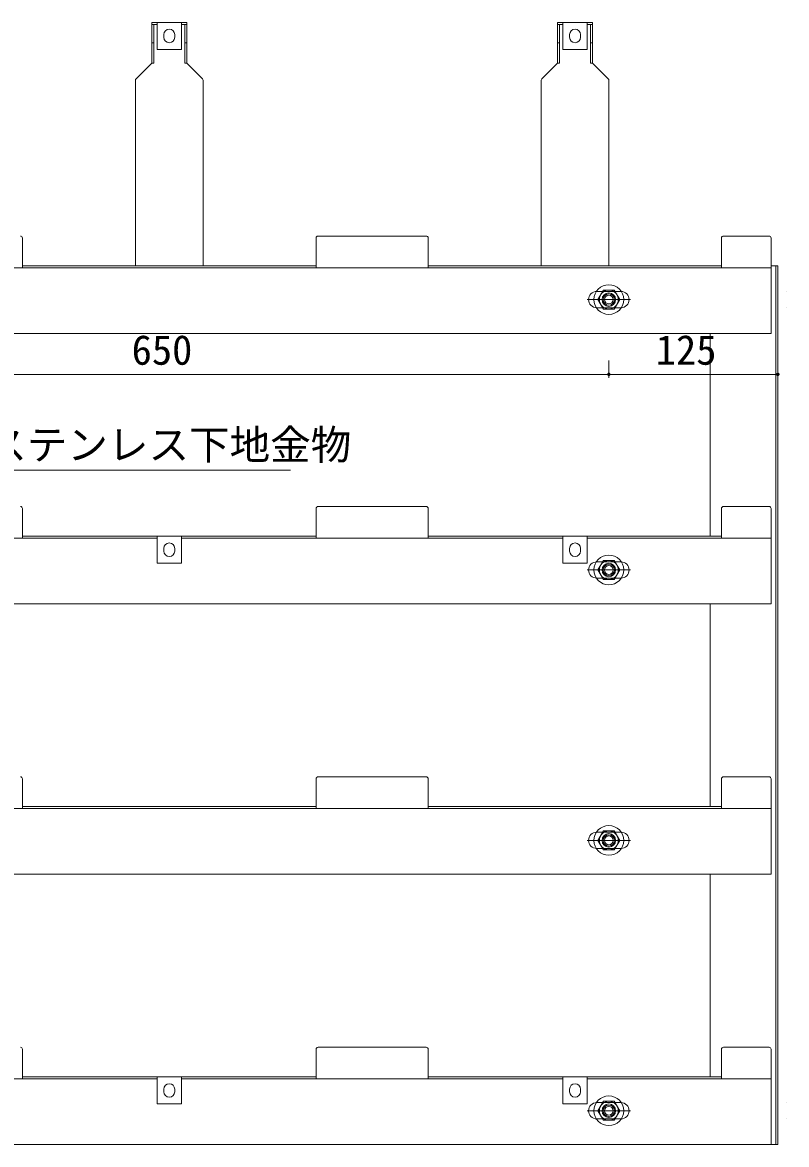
# Model space of a CAD drawing. Units: millimetres on the paper, scale 1:10. Extents: x -5513 to 202, y -3089 to 145.
# Drawn here: x -53.9 to 2.6, y -88.5 to -5.5 of the extents above; entities that cross this region are included whole.
import ezdxf
from ezdxf.enums import TextEntityAlignment as Align

# ---------------------------------------------------------------- set-up
doc = ezdxf.new("R2010")
doc.units = ezdxf.units.MM
doc.linetypes.add('DOTTED', pattern=[1.75, 0.25, -1.5])
doc.layers.add('0-1_0', color=7, linetype='Continuous', lineweight=13)
doc.layers.add('0-7_新しいレイヤ 1', color=4, linetype='Continuous', lineweight=13)
doc.styles.add('ＭＳ ゴシック', font='')
doc.styles.get('ＭＳ ゴシック').set_extended_font_data('MS Gothic')

msp = doc.modelspace()

# ---------------------------------------------------------------- linework, layer by layer
at = {"layer": '0-1_0', "color": 4}
for p, q in [((-43.4, -6.4), (-43.4, -6.6)), ((-42.6, -6.4), (-42.6, -6.6)), ((-13.4, -6.4), (-13.4, -6.6)), ((-12.6, -6.4), (-12.6, -6.6)), ((-87.5, -23.65), (1.5, -23.65)), ((-53.855, -23.5), (-32.175, -23.5)), ((-23.855, -23.5), (-2.175, -23.5)), ((-11.4, -25.4), (-9.6, -25.4)), ((-11.4, -26.6), (-9.6, -26.6)), ((-3, -43.5), (-3, -28.5)), ((-72.1, -43.65), (-43.9, -43.65)), ((-53.855, -43.5), (-43.9, -43.5)), ((-42.1, -43.5), (-38.988, -43.5)), ((-42.1, -43.65), (-13.9, -43.65)), ((-34.538, -43.5), (-32.175, -43.5)), ((-23.855, -43.5), (-13.9, -43.5)), ((-12.1, -43.5), (-2.175, -43.5)), ((-12.1, -43.65), (1.5, -43.65)), ((-43.4, -44.6), (-43.4, -44.4)), ((-42.6, -44.6), (-42.6, -44.4)), ((-13.4, -44.6), (-13.4, -44.4)), ((-12.6, -44.6), (-12.6, -44.4)), ((-11.4, -45.4), (-9.6, -45.4)), ((-11.4, -46.6), (-9.6, -46.6)), ((-3, -63.5), (-3, -48.5)), ((-87.5, -63.65), (1.5, -63.65)), ((-53.855, -63.5), (-32.175, -63.5)), ((-23.855, -63.5), (-2.175, -63.5)), ((-11.4, -65.4), (-9.6, -65.4)), ((-11.4, -66.6), (-9.6, -66.6)), ((-3, -83.5), (-3, -68.5)), ((-72.1, -83.65), (-43.9, -83.65)), ((-53.855, -83.5), (-43.9, -83.5)), ((-42.1, -83.5), (-32.175, -83.5)), ((-42.1, -83.65), (-13.9, -83.65)), ((-23.855, -83.5), (-13.9, -83.5)), ((-12.1, -83.5), (-2.175, -83.5)), ((-12.1, -83.65), (1.5, -83.65)), ((-43.4, -84.6), (-43.4, -84.4)), ((-42.6, -84.6), (-42.6, -84.4)), ((-13.4, -84.6), (-13.4, -84.4)), ((-12.6, -84.6), (-12.6, -84.4)), ((-11.4, -85.4), (-9.6, -85.4)), ((-11.4, -86.6), (-9.6, -86.6)), ((2, -88.5), (-3, -88.5))]:
    msp.add_line(p, q, dxfattribs=at)
at = {"layer": '0-1_0'}
for p, q in [((-32.175, -23.5), (-53.855, -23.5)), ((-10.5, -30.5), (-10.5, -31.78)), ((-10.5, -30.5), (-10.5, -31.78)), ((2, -30.5), (2, -31.78)), ((-75.5, -31.53), (-10.5, -31.53)), ((-10.5, -31.53), (2, -31.53)), ((-43.9, -43.5), (-53.855, -43.5)), ((-38.988, -43.5), (-42.1, -43.5)), ((-32.175, -43.5), (-34.538, -43.5)), ((-32.175, -63.5), (-53.855, -63.5)), ((-43.9, -83.5), (-53.855, -83.5)), ((-32.175, -83.5), (-42.1, -83.5))]:
    msp.add_line(p, q, dxfattribs=at)
at = {"layer": '0-1_0', "color": 8}
for p, q in [((-8.9, -26), (-12.1, -26)), ((-8.9, -46), (-12.1, -46)), ((-8.9, -66), (-12.1, -66)), ((-8.9, -86), (-12.1, -86))]:
    msp.add_line(p, q, dxfattribs=at)
at = {"layer": '0-1_0', "color": 4}
for points in [[(-43.9, -7.5), (-42.1, -7.5), (-42.1, -5.5), (-43.9, -5.5)], [(-13.9, -7.5), (-12.1, -7.5), (-12.1, -5.5), (-13.9, -5.5)], [(2, -88.5), (1.85, -88.5), (1.85, -23.5), (2, -23.5)], [(-43.9, -43.5), (-42.1, -43.5), (-42.1, -45.5), (-43.9, -45.5)], [(-12.1, -43.5), (-13.9, -43.5), (-13.9, -45.5), (-12.1, -45.5)], [(-43.9, -83.5), (-42.1, -83.5), (-42.1, -85.5), (-43.9, -85.5)], [(-12.1, -83.5), (-13.9, -83.5), (-13.9, -85.5), (-12.1, -85.5)]]:
    msp.add_lwpolyline(points, close=True, dxfattribs=at)
for points in [[(-87.5, -28.5), (1.5, -28.5), (1.5, -23.5)], [(1.5, -23.5), (2, -23.5), (2, -88.5)], [(-87.5, -48.5), (1.5, -48.5), (1.5, -43.5)], [(-87.5, -68.5), (1.5, -68.5), (1.5, -63.5)], [(-87.5, -88.5), (1.5, -88.5), (1.5, -83.5)]]:
    msp.add_lwpolyline(points, dxfattribs=at)
at = {"layer": '0-1_0', "color": 8}
for points in [[(-9.692, -26), (-10.096, -25.3), (-10.904, -25.3), (-11.308, -26), (-10.904, -26.7), (-10.096, -26.7)], [(-9.692, -46), (-10.096, -45.3), (-10.904, -45.3), (-11.308, -46), (-10.904, -46.7), (-10.096, -46.7)], [(-9.692, -66), (-10.096, -65.3), (-10.904, -65.3), (-11.308, -66), (-10.904, -66.7), (-10.096, -66.7)], [(-9.692, -86), (-10.096, -85.3), (-10.904, -85.3), (-11.308, -86), (-10.904, -86.7), (-10.096, -86.7)]]:
    msp.add_lwpolyline(points, close=True, dxfattribs=at)
for centre, radius in [((-10.5, -26), 1.1), ((-10.5, -26), 0.7), ((-10.5, -26), 0.5), ((-10.5, -26), 0.419), ((-10.5, -26), 0.325), ((-10.5, -46), 1.1), ((-10.5, -46), 0.7), ((-10.5, -46), 0.5), ((-10.5, -46), 0.419), ((-10.5, -46), 0.325), ((-10.5, -66), 1.1), ((-10.5, -66), 0.7), ((-10.5, -66), 0.5), ((-10.5, -66), 0.419), ((-10.5, -66), 0.325), ((-10.5, -86), 1.1), ((-10.5, -86), 0.7), ((-10.5, -86), 0.5), ((-10.5, -86), 0.419), ((-10.5, -86), 0.325)]:
    msp.add_circle(centre, radius, dxfattribs=at)
at = {"layer": '0-1_0', "color": 4}
for centre, start, end in [((-43, -6.4), 0, 180), ((-43, -6.6), 180, 0), ((-13, -6.4), 0, 180), ((-13, -6.6), 180, 0), ((-43, -44.4), 0, 180), ((-43, -44.6), 180, 0), ((-13, -44.4), 0, 180), ((-13, -44.6), 180, 0), ((-43, -84.4), 0, 180), ((-43, -84.6), 180, 0), ((-13, -84.4), 0, 180), ((-13, -84.6), 180, 0)]:
    msp.add_arc(centre, 0.4, start, end, dxfattribs=at)
at = {"layer": '0-1_0'}
for points in [[(-10.376, -31.513), (-10.621, -31.497), (-10.625, -31.519)], [(-10.376, -31.513), (-10.621, -31.497), (-10.625, -31.519)], [(-10.376, -31.513), (-10.625, -31.519), (-10.375, -31.53)], [(-10.376, -31.513), (-10.625, -31.519), (-10.375, -31.53)], [(-10.375, -31.53), (-10.625, -31.519), (-10.625, -31.541)], [(-10.375, -31.53), (-10.625, -31.519), (-10.625, -31.541)], [(-10.375, -31.53), (-10.625, -31.541), (-10.376, -31.547)], [(-10.375, -31.53), (-10.625, -31.541), (-10.376, -31.547)], [(-10.38, -31.495), (-10.613, -31.477), (-10.621, -31.497)], [(-10.38, -31.495), (-10.613, -31.477), (-10.621, -31.497)], [(-10.38, -31.495), (-10.621, -31.497), (-10.376, -31.513)], [(-10.38, -31.495), (-10.621, -31.497), (-10.376, -31.513)], [(-10.387, -31.476), (-10.603, -31.459), (-10.613, -31.477)], [(-10.387, -31.476), (-10.603, -31.459), (-10.613, -31.477)], [(-10.387, -31.476), (-10.613, -31.477), (-10.38, -31.495)], [(-10.387, -31.476), (-10.613, -31.477), (-10.38, -31.495)], [(-10.398, -31.458), (-10.591, -31.444), (-10.603, -31.459)], [(-10.398, -31.458), (-10.591, -31.444), (-10.603, -31.459)], [(-10.398, -31.458), (-10.603, -31.459), (-10.387, -31.476)], [(-10.398, -31.458), (-10.603, -31.459), (-10.387, -31.476)], [(-10.411, -31.442), (-10.577, -31.431), (-10.591, -31.444)], [(-10.411, -31.442), (-10.577, -31.431), (-10.591, -31.444)], [(-10.411, -31.442), (-10.591, -31.444), (-10.398, -31.458)], [(-10.411, -31.442), (-10.591, -31.444), (-10.398, -31.458)], [(-10.428, -31.428), (-10.563, -31.422), (-10.577, -31.431)], [(-10.428, -31.428), (-10.562, -31.422), (-10.577, -31.431)], [(-10.428, -31.428), (-10.577, -31.431), (-10.411, -31.442)], [(-10.428, -31.428), (-10.577, -31.431), (-10.411, -31.442)], [(-10.447, -31.417), (-10.547, -31.414), (-10.563, -31.422)], [(-10.447, -31.417), (-10.563, -31.422), (-10.428, -31.428)], [(-10.447, -31.417), (-10.547, -31.414), (-10.562, -31.422)], [(-10.447, -31.417), (-10.562, -31.422), (-10.428, -31.428)], [(-10.468, -31.409), (-10.529, -31.408), (-10.547, -31.414)], [(-10.468, -31.409), (-10.529, -31.408), (-10.547, -31.414)], [(-10.468, -31.409), (-10.547, -31.414), (-10.447, -31.417)], [(-10.468, -31.409), (-10.547, -31.414), (-10.447, -31.417)], [(-10.489, -31.405), (-10.529, -31.408), (-10.468, -31.409)], [(-10.489, -31.405), (-10.51, -31.405), (-10.529, -31.408)], [(-10.489, -31.405), (-10.529, -31.408), (-10.468, -31.409)], [(-10.489, -31.405), (-10.51, -31.405), (-10.529, -31.408)], [(2.124, -31.513), (1.879, -31.497), (1.875, -31.519)], [(2.124, -31.513), (1.875, -31.519), (2.125, -31.53)], [(2.125, -31.53), (1.875, -31.519), (1.875, -31.541)], [(2.125, -31.53), (1.875, -31.541), (2.124, -31.547)], [(2.12, -31.495), (1.887, -31.477), (1.879, -31.497)], [(2.12, -31.495), (1.879, -31.497), (2.124, -31.513)], [(2.113, -31.476), (1.897, -31.459), (1.887, -31.477)], [(2.113, -31.476), (1.887, -31.477), (2.12, -31.495)], [(2.102, -31.458), (1.909, -31.444), (1.897, -31.459)], [(2.102, -31.458), (1.897, -31.459), (2.113, -31.476)], [(2.089, -31.442), (1.923, -31.431), (1.909, -31.444)], [(2.089, -31.442), (1.909, -31.444), (2.102, -31.458)], [(2.072, -31.428), (1.938, -31.422), (1.923, -31.431)], [(2.072, -31.428), (1.923, -31.431), (2.089, -31.442)], [(2.053, -31.417), (1.953, -31.414), (1.938, -31.422)], [(2.053, -31.417), (1.938, -31.422), (2.072, -31.428)], [(2.032, -31.409), (1.971, -31.408), (1.953, -31.414)], [(2.032, -31.409), (1.953, -31.414), (2.053, -31.417)], [(2.011, -31.405), (1.971, -31.408), (2.032, -31.409)], [(2.011, -31.405), (1.99, -31.405), (1.971, -31.408)], [(-10.376, -31.547), (-10.625, -31.541), (-10.621, -31.563)], [(-10.376, -31.547), (-10.625, -31.541), (-10.621, -31.563)], [(-10.376, -31.547), (-10.621, -31.563), (-10.38, -31.565)], [(-10.376, -31.547), (-10.621, -31.563), (-10.38, -31.565)], [(-10.38, -31.565), (-10.621, -31.563), (-10.613, -31.583)], [(-10.38, -31.565), (-10.621, -31.563), (-10.613, -31.583)], [(-10.38, -31.565), (-10.613, -31.583), (-10.387, -31.584)], [(-10.38, -31.565), (-10.613, -31.583), (-10.387, -31.584)], [(-10.387, -31.584), (-10.613, -31.583), (-10.603, -31.601)], [(-10.387, -31.584), (-10.613, -31.583), (-10.603, -31.601)], [(-10.387, -31.584), (-10.603, -31.601), (-10.398, -31.602)], [(-10.387, -31.584), (-10.603, -31.601), (-10.398, -31.602)], [(-10.398, -31.602), (-10.603, -31.601), (-10.591, -31.616)], [(-10.398, -31.602), (-10.603, -31.601), (-10.591, -31.616)], [(-10.398, -31.602), (-10.591, -31.616), (-10.411, -31.618)], [(-10.398, -31.602), (-10.591, -31.616), (-10.411, -31.618)], [(-10.411, -31.618), (-10.591, -31.616), (-10.577, -31.629)], [(-10.411, -31.618), (-10.591, -31.616), (-10.577, -31.629)], [(-10.411, -31.618), (-10.577, -31.629), (-10.428, -31.632)], [(-10.411, -31.618), (-10.577, -31.629), (-10.428, -31.632)], [(-10.428, -31.632), (-10.577, -31.629), (-10.563, -31.638)], [(-10.428, -31.632), (-10.577, -31.629), (-10.562, -31.638)], [(-10.428, -31.632), (-10.563, -31.638), (-10.447, -31.643)], [(-10.447, -31.643), (-10.563, -31.638), (-10.547, -31.646)], [(-10.428, -31.632), (-10.562, -31.638), (-10.447, -31.643)], [(-10.447, -31.643), (-10.562, -31.638), (-10.547, -31.646)], [(-10.447, -31.643), (-10.547, -31.646), (-10.468, -31.651)], [(-10.447, -31.643), (-10.547, -31.646), (-10.468, -31.651)], [(-10.468, -31.651), (-10.547, -31.646), (-10.529, -31.652)], [(-10.468, -31.651), (-10.547, -31.646), (-10.529, -31.652)], [(-10.468, -31.651), (-10.529, -31.652), (-10.489, -31.655)], [(-10.468, -31.651), (-10.529, -31.652), (-10.489, -31.655)], [(-10.489, -31.655), (-10.529, -31.652), (-10.51, -31.655)], [(-10.489, -31.655), (-10.529, -31.652), (-10.51, -31.655)], [(2.124, -31.547), (1.875, -31.541), (1.879, -31.563)], [(2.124, -31.547), (1.879, -31.563), (2.12, -31.565)], [(2.12, -31.565), (1.879, -31.563), (1.887, -31.583)], [(2.12, -31.565), (1.887, -31.583), (2.113, -31.584)], [(2.113, -31.584), (1.887, -31.583), (1.897, -31.601)], [(2.113, -31.584), (1.897, -31.601), (2.102, -31.602)], [(2.102, -31.602), (1.897, -31.601), (1.909, -31.616)], [(2.102, -31.602), (1.909, -31.616), (2.089, -31.618)], [(2.089, -31.618), (1.909, -31.616), (1.923, -31.629)], [(2.089, -31.618), (1.923, -31.629), (2.072, -31.632)], [(2.072, -31.632), (1.923, -31.629), (1.938, -31.638)], [(2.072, -31.632), (1.938, -31.638), (2.053, -31.643)], [(2.053, -31.643), (1.938, -31.638), (1.953, -31.646)], [(2.053, -31.643), (1.953, -31.646), (2.032, -31.651)], [(2.032, -31.651), (1.953, -31.646), (1.971, -31.652)], [(2.032, -31.651), (1.971, -31.652), (2.011, -31.655)], [(2.011, -31.655), (1.971, -31.652), (1.99, -31.655)]]:
    msp.add_solid(points, dxfattribs=at)
at = {"layer": '0-7_新しいレイヤ 1'}
for p, q in [((-44.29, -5.65), (-43.9, -5.65)), ((-14.29, -5.65), (-13.9, -5.65)), ((-44.14, -7), (-44.14, -8.5)), ((-41.71, -7), (-41.71, -8.5)), ((-14.14, -7), (-14.14, -8.5)), ((-11.71, -7), (-11.71, -8.5)), ((-44.29, -8.5), (-45.456, -9.666)), ((-44.29, -8.5), (-44.14, -8.5)), ((-41.71, -8.5), (-40.544, -9.666)), ((-14.29, -8.5), (-15.456, -9.666)), ((-14.29, -8.5), (-14.14, -8.5)), ((-11.71, -8.5), (-10.544, -9.666)), ((-45.5, -9.772), (-45.5, -23.5)), ((-40.5, -23.5), (-40.5, -9.772)), ((-15.5, -9.772), (-15.5, -23.5)), ((-10.5, -23.5), (-10.5, -9.772)), ((-53.855, -23.65), (-53.855, -21.45)), ((-32.145, -23.65), (-32.145, -21.45)), ((-24.005, -21.3), (-31.995, -21.3)), ((-23.855, -23.65), (-23.855, -21.45)), ((-2.175, -23.65), (-2.175, -21.45)), ((-2.025, -21.3), (1.35, -21.3)), ((1.5, -21.45), (1.5, -23.7)), ((-41.1, -23.5), (-53.855, -23.5)), ((-53.8, -23.5), (-44.9, -23.5)), ((-43, -23.5), (-42.887, -23.5)), ((-43, -23.5), (-42.887, -23.5)), ((-41.1, -23.5), (-32.2, -23.5)), ((-32.175, -23.5), (-41.1, -23.5)), ((-23.855, -23.5), (-23.855, -23.496)), ((-11.1, -23.5), (-23.855, -23.5)), ((-23.8, -23.5), (-14.9, -23.5)), ((-12.887, -23.5), (-13, -23.5)), ((-13, -23.5), (-12.887, -23.5)), ((-13, -23.5), (-12.887, -23.5)), ((-13, -23.5), (-12.887, -23.5)), ((-13, -23.5), (-12.887, -23.5)), ((-2.2, -23.5), (-11.1, -23.5)), ((-11.1, -23.5), (-2.2, -23.5)), ((1.5, -28.2), (1.5, -23.5)), ((2.639, -25.4), (2.639, -25.4)), ((2.639, -26.6), (2.639, -26.6)), ((-53.855, -43.65), (-53.855, -41.45)), ((-32.145, -43.65), (-32.145, -41.45)), ((-24.005, -41.3), (-31.995, -41.3)), ((-23.855, -43.65), (-23.855, -41.45)), ((-2.175, -43.65), (-2.175, -41.45)), ((-2.025, -41.3), (1.35, -41.3)), ((1.5, -41.45), (1.5, -43.7)), ((-43.9, -43.5), (-53.855, -43.5)), ((-53.8, -43.5), (-44.9, -43.5)), ((-41.1, -43.5), (-42.1, -43.5)), ((-41.1, -43.5), (-32.2, -43.5)), ((-32.175, -43.5), (-41.1, -43.5)), ((-23.855, -43.5), (-23.855, -43.496)), ((-13.9, -43.5), (-23.855, -43.5)), ((-23.8, -43.5), (-14.9, -43.5)), ((-11.1, -43.65), (-12.1, -43.65)), ((-2.2, -43.5), (-11.1, -43.5)), ((-11.1, -43.5), (-2.2, -43.5)), ((1.5, -48.2), (1.5, -43.5)), ((-24.005, -61.3), (-31.995, -61.3)), ((-2.025, -61.3), (1.35, -61.3)), ((-53.855, -63.65), (-53.855, -61.45)), ((-32.145, -63.65), (-32.145, -61.45)), ((-23.855, -63.65), (-23.855, -61.45)), ((-2.175, -63.65), (-2.175, -61.45)), ((1.5, -61.45), (1.5, -63.7)), ((-41.1, -63.5), (-53.855, -63.5)), ((-53.8, -63.5), (-44.9, -63.5)), ((-43, -63.5), (-42.887, -63.5)), ((-43, -63.5), (-42.887, -63.5)), ((-41.1, -63.5), (-32.2, -63.5)), ((-32.175, -63.5), (-41.1, -63.5)), ((-23.855, -63.5), (-23.855, -63.496)), ((-11.1, -63.5), (-23.855, -63.5)), ((-23.8, -63.5), (-14.9, -63.5)), ((-12.887, -63.5), (-13, -63.5)), ((-13, -63.5), (-12.887, -63.5)), ((-13, -63.5), (-12.887, -63.5)), ((-2.2, -63.5), (-11.1, -63.5)), ((-11.1, -63.5), (-2.2, -63.5)), ((1.5, -68.2), (1.5, -63.5)), ((-24.005, -81.3), (-31.995, -81.3)), ((-2.025, -81.3), (1.35, -81.3)), ((-53.855, -83.65), (-53.855, -81.45)), ((-32.145, -83.65), (-32.145, -81.45)), ((-23.855, -83.65), (-23.855, -81.45)), ((-2.175, -83.65), (-2.175, -81.45)), ((1.5, -81.45), (1.5, -83.7)), ((-43.9, -83.5), (-53.855, -83.5)), ((-53.8, -83.5), (-44.9, -83.5)), ((-41.1, -83.65), (-42.1, -83.65)), ((-41.1, -83.5), (-32.2, -83.5)), ((-32.175, -83.5), (-41.1, -83.5)), ((-23.855, -83.5), (-23.855, -83.496)), ((-13.9, -83.5), (-23.855, -83.5)), ((-23.8, -83.5), (-14.9, -83.5)), ((-11.1, -83.65), (-12.1, -83.65)), ((-2.2, -83.5), (-11.1, -83.5)), ((-11.1, -83.5), (-2.2, -83.5)), ((1.5, -88.2), (1.5, -83.5)), ((2.639, -85.4), (2.639, -85.4)), ((2.639, -86.6), (2.639, -86.6))]:
    msp.add_line(p, q, dxfattribs=at)
at = {"layer": '0-7_新しいレイヤ 1', "linetype": 'DOTTED'}
for p, q in [((-53.855, -23.5), (-53.825, -23.5)), ((-40.501, -23.5), (-40.501, -23.5)), ((-32.145, -23.5), (-32.175, -23.5)), ((-23.825, -23.5), (-23.855, -23.5)), ((-11.1, -23.5), (-2.145, -23.5)), ((-10.501, -23.5), (-10.501, -23.5)), ((-53.855, -43.5), (-53.825, -43.5)), ((-32.145, -43.5), (-32.175, -43.5)), ((-23.825, -43.5), (-23.855, -43.5)), ((-11.1, -43.5), (-2.145, -43.5)), ((-53.855, -63.5), (-53.825, -63.5)), ((-32.145, -63.5), (-32.175, -63.5)), ((-23.825, -63.5), (-23.855, -63.5)), ((-11.1, -63.5), (-2.145, -63.5)), ((-53.855, -83.5), (-53.825, -83.5)), ((-32.145, -83.5), (-32.175, -83.5)), ((-23.825, -83.5), (-23.855, -83.5)), ((-11.1, -83.5), (-2.145, -83.5))]:
    msp.add_line(p, q, dxfattribs=at)
at = {"layer": '0-7_新しいレイヤ 1'}
for points in [[(-44.14, -5.5), (-44.29, -5.5), (-44.29, -7), (-44.29, -8.5)], [(-42.1, -5.65), (-41.71, -5.65), (-41.71, -5.5), (-44.29, -5.5), (-44.29, -5.65)], [(-44.29, -7), (-44.14, -7), (-44.14, -5.65)], [(-41.86, -5.5), (-41.71, -5.5), (-41.71, -7)], [(-41.71, -7), (-41.86, -7), (-41.86, -5.65)], [(-14.14, -5.5), (-14.29, -5.5), (-14.29, -7), (-14.29, -8.5)], [(-12.1, -5.65), (-11.71, -5.65), (-11.71, -5.5), (-14.29, -5.5), (-14.29, -5.65)], [(-14.29, -7), (-14.14, -7), (-14.14, -5.65)], [(-11.86, -5.5), (-11.71, -5.5), (-11.71, -7)], [(-11.71, -7), (-11.86, -7), (-11.86, -5.65)], [(-41.86, -7), (-41.86, -8.5), (-41.71, -8.5)], [(-11.86, -7), (-11.86, -8.5), (-11.71, -8.5)], [(-40.5, -23.5), (-40.5, -23.5), (-40.5, -23.5)], [(-10.5, -23.5), (-10.5, -23.5), (-10.5, -23.5)]]:
    msp.add_lwpolyline(points, dxfattribs=at)
at = {"layer": '0-7_新しいレイヤ 1', "color": 7}
msp.add_lwpolyline([(-59.34, -41.3), (-56.66, -38.62), (-34.035, -38.62)], dxfattribs=at)
at = {"layer": '0-7_新しいレイヤ 1'}
for centre, radius, start, end in [((-45.35, -9.772), 0.15, 135, 180), ((-40.65, -9.772), 0.15, 0, 45), ((-15.35, -9.772), 0.15, 135, 180), ((-10.65, -9.772), 0.15, 0, 45), ((-54.005, -21.45), 0.15, 0, 90), ((-31.995, -21.45), 0.15, 90, 180), ((-24.005, -21.45), 0.15, 0, 90), ((-2.025, -21.45), 0.15, 90, 180), ((1.35, -21.45), 0.15, 0, 90), ((-11.4, -26), 0.6, 90, 270), ((-9.6, -26), 0.6, 270, 90), ((-54.005, -41.45), 0.15, 0, 90), ((-31.995, -41.45), 0.15, 90, 180), ((-24.005, -41.45), 0.15, 0, 90), ((-2.025, -41.45), 0.15, 90, 180), ((1.35, -41.45), 0.15, 0, 90), ((-11.4, -46), 0.6, 90, 270), ((-9.6, -46), 0.6, 270, 90), ((-54.005, -61.45), 0.15, 0, 90), ((-31.995, -61.45), 0.15, 90, 180), ((-24.005, -61.45), 0.15, 0, 90), ((-2.025, -61.45), 0.15, 90, 180), ((1.35, -61.45), 0.15, 0, 90), ((-11.4, -66), 0.6, 90, 270), ((-9.6, -66), 0.6, 270, 90), ((-54.005, -81.45), 0.15, 0, 90), ((-31.995, -81.45), 0.15, 90, 180), ((-24.005, -81.45), 0.15, 0, 90), ((-2.025, -81.45), 0.15, 90, 180), ((1.35, -81.45), 0.15, 0, 90), ((-11.4, -86), 0.6, 90, 270), ((-9.6, -86), 0.6, 270, 90)]:
    msp.add_arc(centre, radius, start, end, dxfattribs=at)

# ---------------------------------------------------------------- texts
at = {"layer": '0-1_0', "style": 'ＭＳ ゴシック'}
for s, p in [('650', (-45.783, -31.48)), ('125', (-7.033, -31.48))]:
    msp.add_text(s, height=2.199, dxfattribs=at).set_placement(p, align=Align.BOTTOM_LEFT)
at = {"layer": '0-7_新しいレイヤ 1', "color": 7, "style": 'ＭＳ ゴシック'}
msp.add_text('ステンレス下地金物', height=2.199, dxfattribs=at).set_placement((-56.535, -38.495), align=Align.BOTTOM_LEFT)

doc.saveas('drawing.dxf')
